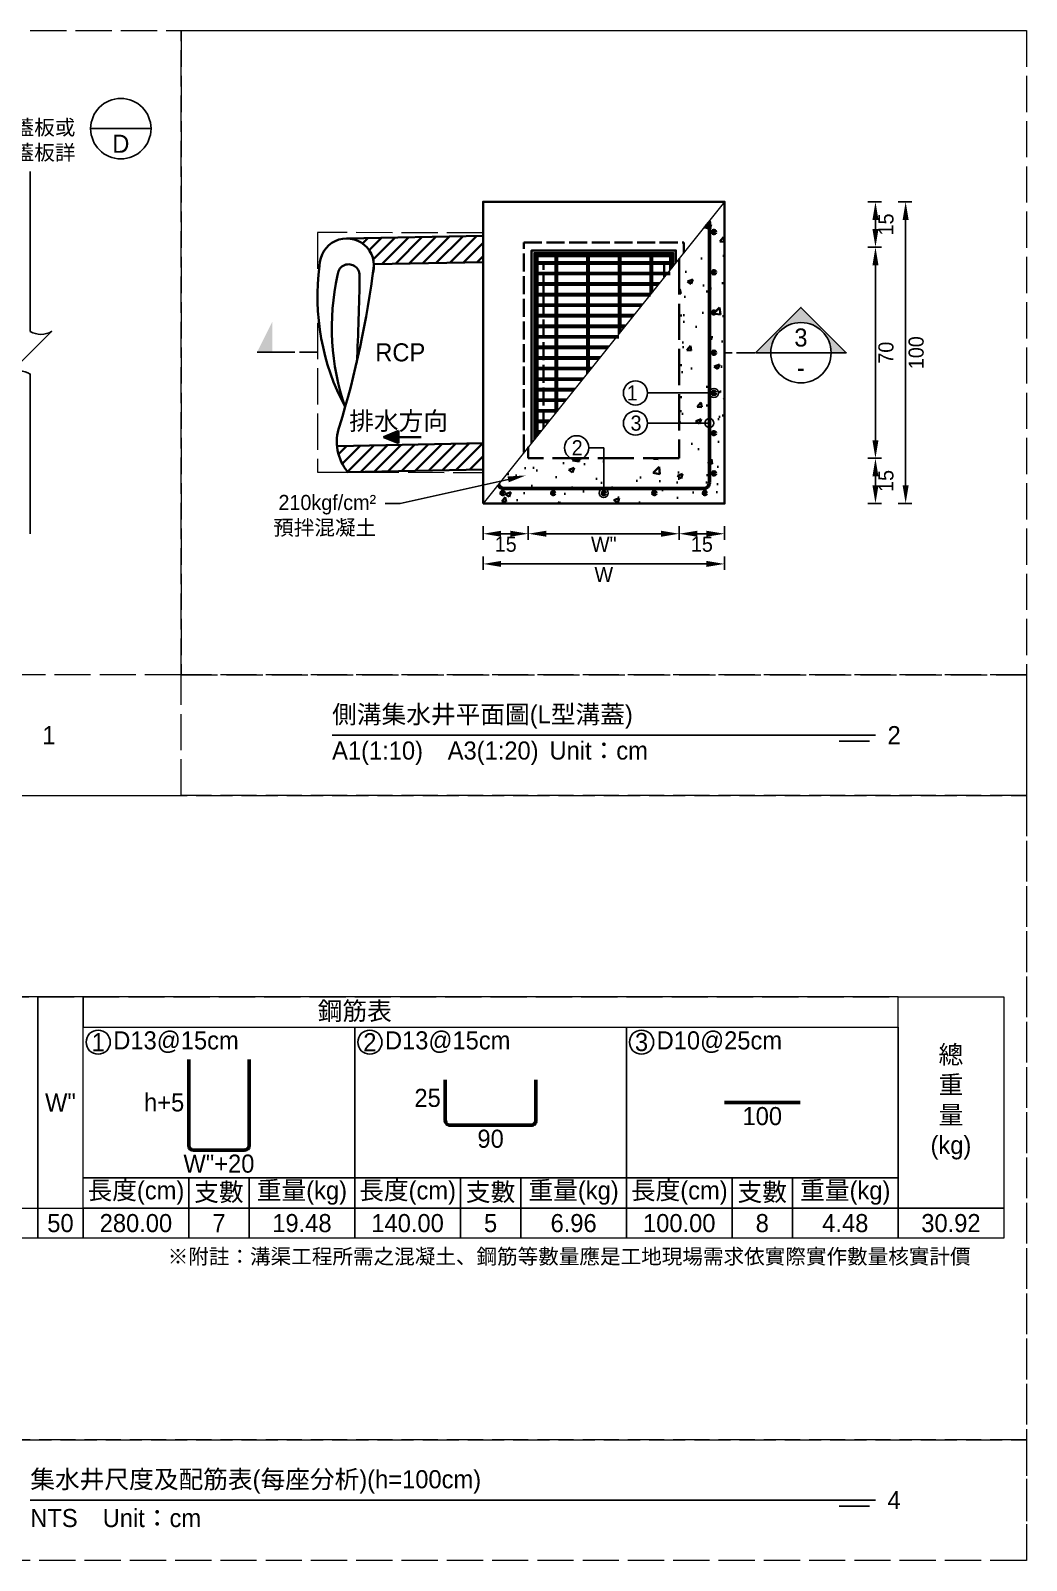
# Model space of a CAD drawing. Extents: x -6810 to 5075, y -2187 to 1200.
# Drawn here: x -330 to 0, y -507 to 0 of the extents above; entities that cross this region are included whole.
import ezdxf
from ezdxf import colors
from ezdxf.entities.mleader import LeaderData, LeaderLine
from ezdxf.math import Vec2, Vec3

# ---------------------------------------------------------------- set-up
doc = ezdxf.new("R2010")
doc.units = 0
doc.header["$MEASUREMENT"] = 0
doc.linetypes.add('ACAD_ISO02W100', pattern=[15, 12, -3])
for name, color, linetype, lineweight in [('一、1.基本-圖框', 7, 'Continuous', 20), ('二、2.繪圖-施作項目', 181, 'Continuous', 30), ('二、3.繪圖-排水流向', 170, 'Continuous', 30), ('二、5.繪圖-鋼筋', 60, 'Continuous', 50), ('二、6.繪圖-其他施作項目', 35, 'Continuous', 30)]:
    doc.layers.add(name, color=color, linetype=linetype, lineweight=lineweight)
doc.layers.add('一、4.基本-隱藏', color=9, linetype='ACAD_ISO02W100', lineweight=20, plot=False)
doc.layers.add('三、1.文字-說明文字', color=2, linetype='Continuous')
doc.layers.add('三、3.文字-註解文字', color=2, linetype='Continuous')
doc.styles.add('次圖名(詳圖)', font='MS PGothic.ttf', dxfattribs={"height": 6})
doc.styles.add('註解文字(詳圖)', font='MS PGothic.ttf', dxfattribs={"height": 5})
doc.dimstyles.new('註解文字(詳圖)', dxfattribs={"dimtxt": 5, "dimasz": 6, "dimexe": 2, "dimexo": 5, "dimgap": 1, "dimtad": 2, "dimzin": 0, "dimdsep": 46, "dimtxsty": '註解文字(詳圖)', "dimcen": 0.1, "dimclrd": 144, "dimclre": 144, "dimclrt": 256, "dimadec": 0, "dimazin": 0, "dimtfac": 1, "dimtofl": 0, "dimtmove": 0, "dimatfit": 3, "dimfxlon": 1, "dimtolj": 1, "dimtzin": 0, "dimlwd": -1, "dimlwe": -1, "dimarcsym": 1})
pattern_1 = [(135, (-343.6543, -1312.1108), (-2.65165, -2.65165), []), (135, (-343.6543, -1311.227), (-2.65165, -2.65165), []), (135, (-343.6543, -1310.343), (-2.65165, -2.65165), []), (135, (-343.6543, -1309.459), (-2.65165, -2.65165), [])]

# ---------------------------------------------------------------- blocks, each defined once
blk = doc.blocks.new('*D83')
at = {"layer": 'Defpoints', "color": 0, "linetype": 'ACAD_ISO02W100', "ltscale": 0.25, "transparency": 16777216}
for p in [(-115, -141.75), (-100, -156.75), (-100, -166.75)]:
    blk.add_point(p, dxfattribs=at)
at = {"layer": '三、1.文字-說明文字', "color": 144, "ltscale": 0.25, "transparency": 16777216}
for p, q in [((-115, -164.25), (-115, -168.75)), ((-109, -166.75), (-106, -166.75)), ((-100, -164.25), (-100, -168.75))]:
    blk.add_line(p, q, dxfattribs=at)
at = {"layer": '三、1.文字-說明文字', "color": 144, "linetype": 'ACAD_ISO02W100', "ltscale": 0.25, "transparency": 16777216}
for points in [[(-109, -165.75), (-109, -167.75), (-115, -166.75)], [(-106, -165.75), (-106, -167.75), (-100, -166.75)]]:
    blk.add_solid(points, dxfattribs=at)
at = {"layer": '三、1.文字-說明文字', "linetype": 'ACAD_ISO02W100', "ltscale": 0.25, "transparency": 16777216, "insert": (-107.5, -170.25), "char_height": 5, "attachment_point": 5, "style": '註解文字(詳圖)'}
blk.add_mtext('\\A1;15', dxfattribs=at)
blk = doc.blocks.new('*D84')
at = {"layer": 'Defpoints', "color": 0, "linetype": 'ACAD_ISO02W100', "ltscale": 0.25, "transparency": 16777216}
for p in [(-165, -141.75), (-180, -156.75), (-180, -166.75)]:
    blk.add_point(p, dxfattribs=at)
at = {"layer": '三、1.文字-說明文字', "color": 144, "ltscale": 0.25, "transparency": 16777216}
for p, q in [((-180, -164.25), (-180, -168.75)), ((-171, -166.75), (-174, -166.75)), ((-165, -164.25), (-165, -168.75))]:
    blk.add_line(p, q, dxfattribs=at)
at = {"layer": '三、1.文字-說明文字', "color": 144, "linetype": 'ACAD_ISO02W100', "ltscale": 0.25, "transparency": 16777216}
for points in [[(-174, -165.75), (-174, -167.75), (-180, -166.75)], [(-171, -165.75), (-171, -167.75), (-165, -166.75)]]:
    blk.add_solid(points, dxfattribs=at)
at = {"layer": '三、1.文字-說明文字', "linetype": 'ACAD_ISO02W100', "ltscale": 0.25, "transparency": 16777216, "insert": (-172.5, -170.25), "char_height": 5, "attachment_point": 5, "style": '註解文字(詳圖)'}
blk.add_mtext('\\A1;15', dxfattribs=at)
blk = doc.blocks.new('*D85')
at = {"layer": 'Defpoints', "color": 0, "linetype": 'ACAD_ISO02W100', "ltscale": 0.25, "transparency": 16777216}
for p in [(-165, -141.75), (-115, -141.75), (-115, -166.75)]:
    blk.add_point(p, dxfattribs=at)
at = {"layer": '三、1.文字-說明文字', "color": 144, "ltscale": 0.25, "transparency": 16777216}
for p, q in [((-165, -164.25), (-165, -168.75)), ((-159, -166.75), (-121, -166.75)), ((-115, -164.25), (-115, -168.75))]:
    blk.add_line(p, q, dxfattribs=at)
at = {"layer": '三、1.文字-說明文字', "color": 144, "linetype": 'ACAD_ISO02W100', "ltscale": 0.25, "transparency": 16777216}
for points in [[(-159, -165.75), (-159, -167.75), (-165, -166.75)], [(-121, -165.75), (-121, -167.75), (-115, -166.75)]]:
    blk.add_solid(points, dxfattribs=at)
at = {"layer": '三、1.文字-說明文字', "linetype": 'ACAD_ISO02W100', "ltscale": 0.25, "transparency": 16777216, "insert": (-140, -170.25), "char_height": 5, "attachment_point": 5, "style": '註解文字(詳圖)'}
blk.add_mtext('\\A1;W{\\fMS PGothic|b0|i0|c128|p34;"}', dxfattribs=at)
blk = doc.blocks.new('_Small')
at = {"color": 0, "linetype": 'ByBlock', "lineweight": -2}
blk.add_circle((0, 0), 0.25, dxfattribs=at)
blk = doc.blocks.new('排水流向')
at = {"layer": '二、3.繪圖-排水流向'}
h = blk.add_hatch(color=256, dxfattribs=at)
h.dxf.hatch_style = 1
h.paths.add_polyline_path([(0, 1), (0, -1), (2.5, 0)])
for points in [[(-3.75, 0), (0, 0)], [(0, 1), (0, -1)], [(2.5, 0), (0, 1)], [(2.5, 0), (0, -1)]]:
    blk.add_lwpolyline(points, dxfattribs=at)
blk = doc.blocks.new('*D86')
at = {"layer": 'Defpoints', "color": 0, "ltscale": 0.25, "transparency": 16777216}
for p in [(-115, -56.75), (-50, -56.75), (-115, -71.75)]:
    blk.add_point(p, dxfattribs=at)
at = {"layer": '三、1.文字-說明文字', "color": 144, "ltscale": 0.25, "transparency": 16777216}
for p, q in [((-52.5, -56.75), (-48, -56.75)), ((-50, -65.75), (-50, -62.75)), ((-52.5, -71.75), (-48, -71.75))]:
    blk.add_line(p, q, dxfattribs=at)
for points in [[(-51, -62.75), (-49, -62.75), (-50, -56.75)], [(-51, -65.75), (-49, -65.75), (-50, -71.75)]]:
    blk.add_solid(points, dxfattribs=at)
at = {"layer": '三、1.文字-說明文字', "ltscale": 0.25, "transparency": 16777216, "insert": (-46.5, -64.25), "char_height": 5, "attachment_point": 5, "rotation": 90, "style": '註解文字(詳圖)'}
blk.add_mtext('\\A1;15', dxfattribs=at)
blk = doc.blocks.new('*D87')
at = {"layer": 'Defpoints', "color": 0, "ltscale": 0.25, "transparency": 16777216}
for p in [(-115, -71.75), (-115, -141.75), (-50, -141.75)]:
    blk.add_point(p, dxfattribs=at)
at = {"layer": '三、1.文字-說明文字', "color": 144, "ltscale": 0.25, "transparency": 16777216}
for p, q in [((-52.5, -71.75), (-48, -71.75)), ((-50, -77.75), (-50, -135.75)), ((-52.5, -141.75), (-48, -141.75))]:
    blk.add_line(p, q, dxfattribs=at)
for points in [[(-51, -77.75), (-49, -77.75), (-50, -71.75)], [(-51, -135.75), (-49, -135.75), (-50, -141.75)]]:
    blk.add_solid(points, dxfattribs=at)
at = {"layer": '三、1.文字-說明文字', "ltscale": 0.25, "transparency": 16777216, "insert": (-46.5, -106.75), "char_height": 5, "attachment_point": 5, "rotation": 90, "style": '註解文字(詳圖)'}
blk.add_mtext('\\A1;70', dxfattribs=at)
blk = doc.blocks.new('*D88')
at = {"layer": 'Defpoints', "color": 0, "ltscale": 0.25, "transparency": 16777216}
for p in [(-115, -141.75), (-115, -156.75), (-50, -156.75)]:
    blk.add_point(p, dxfattribs=at)
at = {"layer": '三、1.文字-說明文字', "color": 144, "ltscale": 0.25, "transparency": 16777216}
for p, q in [((-52.5, -141.75), (-48, -141.75)), ((-50, -147.75), (-50, -150.75)), ((-52.5, -156.75), (-48, -156.75))]:
    blk.add_line(p, q, dxfattribs=at)
for points in [[(-51, -147.75), (-49, -147.75), (-50, -141.75)], [(-51, -150.75), (-49, -150.75), (-50, -156.75)]]:
    blk.add_solid(points, dxfattribs=at)
at = {"layer": '三、1.文字-說明文字', "ltscale": 0.25, "transparency": 16777216, "insert": (-46.5, -149.25), "char_height": 5, "attachment_point": 5, "rotation": 90, "style": '註解文字(詳圖)'}
blk.add_mtext('\\A1;15', dxfattribs=at)
blk = doc.blocks.new('*D89')
at = {"layer": 'Defpoints', "color": 0, "ltscale": 0.25, "transparency": 16777216}
for p in [(-100, -56.75), (-40, -56.75), (-100, -156.75)]:
    blk.add_point(p, dxfattribs=at)
at = {"layer": '三、1.文字-說明文字', "color": 144, "ltscale": 0.25, "transparency": 16777216}
for p, q in [((-42.5, -56.75), (-38, -56.75)), ((-40, -150.75), (-40, -62.75)), ((-42.5, -156.75), (-38, -156.75))]:
    blk.add_line(p, q, dxfattribs=at)
for points in [[(-41, -62.75), (-39, -62.75), (-40, -56.75)], [(-41, -150.75), (-39, -150.75), (-40, -156.75)]]:
    blk.add_solid(points, dxfattribs=at)
at = {"layer": '三、1.文字-說明文字', "ltscale": 0.25, "transparency": 16777216, "insert": (-36.5, -106.75), "char_height": 5, "attachment_point": 5, "rotation": 90, "style": '註解文字(詳圖)'}
blk.add_mtext('\\A1;100', dxfattribs=at)
blk = doc.blocks.new('*D90')
at = {"layer": 'Defpoints', "color": 0, "ltscale": 0.25, "transparency": 16777216}
for p in [(-180, -156.75), (-100, -156.75), (-180, -176.75)]:
    blk.add_point(p, dxfattribs=at)
at = {"layer": '三、1.文字-說明文字', "color": 144, "ltscale": 0.25, "transparency": 16777216}
for p, q in [((-180, -174.25), (-180, -178.75)), ((-106, -176.75), (-174, -176.75)), ((-100, -174.25), (-100, -178.75))]:
    blk.add_line(p, q, dxfattribs=at)
for points in [[(-174, -175.75), (-174, -177.75), (-180, -176.75)], [(-106, -175.75), (-106, -177.75), (-100, -176.75)]]:
    blk.add_solid(points, dxfattribs=at)
at = {"layer": '三、1.文字-說明文字', "ltscale": 0.25, "transparency": 16777216, "insert": (-140, -180.25), "char_height": 5, "attachment_point": 5, "style": '註解文字(詳圖)'}
blk.add_mtext('\\A1;{\\fMS PGothic|b0|i0|c128|p34;W}', dxfattribs=at)

msp = doc.modelspace()

# ---------------------------------------------------------------- hatches: boundary and pattern name
at = {"layer": '三、3.文字-註解文字'}
h = msp.add_hatch(color=256, dxfattribs=at)
h.dxf.hatch_style = 1
h.paths.add_polyline_path([(-59.693, -106.75), (-74.693, -91.75), (-89.693, -106.75), (-84.693, -106.75, -0.4142136), (-74.693, -96.75, -0.4142136), (-64.693, -106.75)])
h = msp.add_hatch(color=256, dxfattribs=at)
h.dxf.hatch_style = 1
h.paths.add_polyline_path([(-249.852, -96.602), (-254.852, -106.602), (-249.852, -106.602)])
at = {"layer": '二、2.繪圖-施作項目', "linetype": 'ACAD_ISO02W100', "ltscale": 0.25}
h = msp.add_hatch(dxfattribs=at)
h.set_pattern_fill('AR-CONC', color=256, scale=2.5)
h.set_pattern_definition([(50, (-126.983, -123.133), (17.9315, -1.5688), [1.875, -20.625]), (355, (-126.983, -123.133), (-3.4688, 18.805), [1.5, -16.5]), (100.451, (-125.489, -123.264), (14.4627, 17.236), [1.5935, -17.5286]), (46.184, (-126.983, -118.133), (26.681, -4.138), [2.8125, -30.9375]), (96.636, (-124.76, -118.478), (23.3665, 24.353), [2.39, -26.293]), (351.184, (-126.983, -118.133), (23.367, 24.353), [2.25, -24.75]), (21, (-124.483, -119.383), (14.9227, -10.0655), [1.875, -20.625]), (326, (-124.483, -119.383), (6.083, 18.1288), [1.5, -16.5]), (71.451, (-123.24, -120.222), (21.0056, 8.0633), [1.5935, -17.5286]), (37.5, (-126.983, -123.133), (0.304, 8.32235), [0, -16.3, 0, -16.75, 0, -16.5625]), (7.5, (-126.983, -123.133), (6.5767, 9.8603), [0, -9.55, 0, -15.925, 0, -6.3125]), (327.5, (-132.558, -123.133), (13.34556, -0.56387), [0, -6.25, 0, -19.5, 0, -25.875]), (317.5, (-135.058, -123.133), (14.5797, 2.5026), [0, -8.125, 0, -12.95, 0, -18.375])])
h.paths.add_polyline_path([(-105, -63.75, 0.0796043), (-105.1, -63.125), (-115, -75.5), (-115, -141.75), (-165, -141.75), (-165, -138), (-174.9, -150.375, 0.3239284), (-173, -151.75), (-107, -151.75, 0.4142136), (-105, -149.75)], flags=17)
h.paths.add_polyline_path([(-100, -56.75), (-105.1, -63.125, -0.0796043), (-105, -63.75), (-105, -149.75, -0.4142136), (-107, -151.75), (-173, -151.75, -0.3239284), (-174.9, -150.375), (-180, -156.75), (-100, -156.75)])
h.paths.add_polyline_path([(-103, -106.75, -1), (-104, -106.75, -1)], flags=16)
h.paths.add_polyline_path([(-104, -93.43, -1), (-103, -93.43, -1)], flags=16)
h.paths.add_polyline_path([(-103, -120.09, -1), (-104, -120.09, -1)], flags=16)
h.paths.add_polyline_path([(-104, -80.1, -1), (-103, -80.1, -1)], flags=16)
h.paths.add_polyline_path([(-103, -133.42, -1), (-104, -133.42, -1)], flags=16)
h.paths.add_polyline_path([(-104, -66.75, -1), (-103, -66.75, -1)], flags=16)
h.paths.add_polyline_path([(-103, -146.75, -1), (-104, -146.75, -1)], flags=16)
h.paths.add_polyline_path([(-106, -153.25, -1), (-107, -153.25, -1)], flags=16)
h.paths.add_polyline_path([(-122.75, -153.25, -1), (-123.75, -153.25, -1)], flags=16)
h.paths.add_polyline_path([(-139.5, -153.25, -1), (-140.5, -153.25, -1)], flags=16)
h.paths.add_polyline_path([(-156.25, -153.25, -1), (-157.25, -153.25, -1)], flags=16)
h.paths.add_polyline_path([(-173, -153.25, -1), (-174, -153.25, -1)], flags=16)
at = {"layer": '二、5.繪圖-鋼筋'}
h = msp.add_hatch(color=256, dxfattribs=at)
h.dxf.hatch_style = 1
h.paths.add_polyline_path([(-103, -66.75, 1), (-104, -66.75, 1)])
h = msp.add_hatch(color=256, dxfattribs=at)
h.dxf.hatch_style = 1
h.paths.add_polyline_path([(-103, -80.1, 1), (-104, -80.1, 1)])
h = msp.add_hatch(color=256, dxfattribs=at)
h.dxf.hatch_style = 1
h.paths.add_polyline_path([(-103, -93.43, 1), (-104, -93.43, 1)])
h = msp.add_hatch(color=256, dxfattribs=at)
h.dxf.hatch_style = 1
h.paths.add_polyline_path([(-103, -106.75, 1), (-104, -106.75, 1)])
h = msp.add_hatch(color=256, dxfattribs=at)
h.dxf.hatch_style = 1
h.paths.add_polyline_path([(-103, -120.09, 1), (-104, -120.09, 1)])
h = msp.add_hatch(color=256, dxfattribs=at)
h.dxf.hatch_style = 1
h.paths.add_polyline_path([(-103, -133.42, 1), (-104, -133.42, 1)])
h = msp.add_hatch(color=256, dxfattribs=at)
h.dxf.hatch_style = 1
h.paths.add_polyline_path([(-103, -146.75, 1), (-104, -146.75, 1)])
h = msp.add_hatch(color=256, dxfattribs=at)
h.dxf.hatch_style = 1
h.paths.add_polyline_path([(-173, -153.25, -1), (-174, -153.25, -1)])
h = msp.add_hatch(color=256, dxfattribs=at)
h.dxf.hatch_style = 1
h.paths.add_polyline_path([(-156.25, -153.25, -1), (-157.25, -153.25, -1)])
h = msp.add_hatch(color=256, dxfattribs=at)
h.dxf.hatch_style = 1
h.paths.add_polyline_path([(-139.5, -153.25, -1), (-140.5, -153.25, -1)])
h = msp.add_hatch(color=256, dxfattribs=at)
h.dxf.hatch_style = 1
h.paths.add_polyline_path([(-122.75, -153.25, -1), (-123.75, -153.25, -1)])
h = msp.add_hatch(color=256, dxfattribs=at)
h.dxf.hatch_style = 1
h.paths.add_polyline_path([(-106, -153.25, -1), (-107, -153.25, -1)])
at = {"layer": '二、6.繪圖-其他施作項目'}
h = msp.add_hatch(dxfattribs=at)
h.set_pattern_fill('ANSI31', color=256, scale=25)
h.set_pattern_definition([(45, (-3643.4566, -1540.6722), (-2.2097087, 2.2097087), [])])
edge = h.paths.add_edge_path()
edge.add_line((-180, -145.41), (-180, -136.715))
edge.add_line((-180, -136.715), (-228.376, -137.682))
edge.add_arc((-213.032, -136.318), 15.405, 185.08092, 220.38576)
edge.add_line((-224.766, -146.299), (-180, -145.41))
edge = h.paths.add_edge_path()
edge.add_line((-180, -76.703), (-180, -68.001))
edge.add_line((-180, -68.001), (-225.148, -68.904))
edge.add_arc((-225.148, -77.919), 9.015, 3.13921, 90, ccw=False)
edge.add_line((-216.146, -77.426), (-180, -76.703))
h = msp.add_hatch(color=256, dxfattribs=at)
h.dxf.hatch_style = 1
h.paths.add_polyline_path([(-160, -136.75), (-160, -76.75), (-120, -76.75), (-120, -136.75)], flags=0)
h.paths.add_polyline_path([(-163, -135.5), (-117, -78), (-117, -73.75), (-163, -73.75)])
h.paths.add_polyline_path([(-163.9, -136.625), (-116.1, -76.875), (-116.1, -72.85), (-163.9, -72.85)])
h = msp.add_hatch(dxfattribs=at)
h.set_pattern_fill('ANSI34', color=256, scale=5, angle=90)
h.set_pattern_definition(pattern_1)
h.paths.add_polyline_path([(-156, -126.75), (-155.5, -126.125), (-155.5, -74.75), (-156, -74.75)])
h = msp.add_hatch(dxfattribs=at)
h.set_pattern_fill('ANSI34', color=256, scale=5, angle=90)
h.set_pattern_definition(pattern_1)
h.paths.add_polyline_path([(-145.5, -113.625), (-145, -113), (-145, -74.75), (-145.5, -74.75)])
h = msp.add_hatch(dxfattribs=at)
h.set_pattern_fill('ANSI34', color=256, scale=5, angle=90)
h.set_pattern_definition(pattern_1)
h.paths.add_polyline_path([(-135, -100.5), (-134.5, -99.875), (-134.5, -74.75), (-135, -74.75)])
h = msp.add_hatch(dxfattribs=at)
h.set_pattern_fill('ANSI34', color=256, scale=5, angle=90)
h.set_pattern_definition(pattern_1)
h.paths.add_polyline_path([(-124.5, -87.375), (-124, -86.75), (-124, -74.75), (-124.5, -74.75)])

# ---------------------------------------------------------------- linework, layer by layer
at = {"layer": '一、1.基本-圖框'}
msp.add_lwpolyline([(-100, -56.75), (-180, -156.75)], dxfattribs=at)
for points in [[(-342.5, -390.25), (-327.5, -390.25), (-327.5, -320.25), (-342.5, -320.25)], [(-327.5, -390.25), (-312.5, -390.25), (-312.5, -320.25), (-327.5, -320.25)], [(-312.5, -330.25), (-42.5, -330.25), (-42.5, -320.25), (-312.5, -320.25)], [(-7.5, -390.25), (-42.5, -390.25), (-42.5, -320.25), (-7.5, -320.25)], [(-312.5, -330.25), (-222.5, -330.25), (-222.5, -380.25), (-312.5, -380.25)], [(-222.5, -330.25), (-132.5, -330.25), (-132.5, -380.25), (-222.5, -380.25)], [(-132.5, -330.25), (-42.5, -330.25), (-42.5, -380.25), (-132.5, -380.25)], [(-312.5, -380.25), (-277.5, -380.25), (-277.5, -390.25), (-312.5, -390.25)], [(-277.5, -380.25), (-257.5, -380.25), (-257.5, -390.25), (-277.5, -390.25)], [(-257.5, -380.25), (-222.5, -380.25), (-222.5, -390.25), (-257.5, -390.25)], [(-222.5, -380.25), (-187.5, -380.25), (-187.5, -390.25), (-222.5, -390.25)], [(-187.5, -380.25), (-167.5, -380.25), (-167.5, -390.25), (-187.5, -390.25)], [(-167.5, -380.25), (-132.5, -380.25), (-132.5, -390.25), (-167.5, -390.25)], [(-132.5, -380.25), (-97.5, -380.25), (-97.5, -390.25), (-132.5, -390.25)], [(-97.5, -380.25), (-77.5, -380.25), (-77.5, -390.25), (-97.5, -390.25)], [(-77.5, -380.25), (-42.5, -380.25), (-42.5, -390.25), (-77.5, -390.25)], [(-342.5, -390.25), (-327.5, -390.25), (-327.5, -400.25), (-342.5, -400.25)], [(-327.5, -390.25), (-312.5, -390.25), (-312.5, -400.25), (-327.5, -400.25)], [(-312.5, -390.25), (-277.5, -390.25), (-277.5, -400.25), (-312.5, -400.25)], [(-277.5, -390.25), (-257.5, -390.25), (-257.5, -400.25), (-277.5, -400.25)], [(-257.5, -390.25), (-222.5, -390.25), (-222.5, -400.25), (-257.5, -400.25)], [(-222.5, -390.25), (-187.5, -390.25), (-187.5, -400.25), (-222.5, -400.25)], [(-187.5, -390.25), (-167.5, -390.25), (-167.5, -400.25), (-187.5, -400.25)], [(-167.5, -390.25), (-132.5, -390.25), (-132.5, -400.25), (-167.5, -400.25)], [(-132.5, -390.25), (-97.5, -390.25), (-97.5, -400.25), (-132.5, -400.25)], [(-97.5, -390.25), (-77.5, -390.25), (-77.5, -400.25), (-97.5, -400.25)], [(-77.5, -390.25), (-42.5, -390.25), (-42.5, -400.25), (-77.5, -400.25)], [(-42.5, -390.25), (-7.5, -390.25), (-7.5, -400.25), (-42.5, -400.25)]]:
    msp.add_lwpolyline(points, close=True, dxfattribs=at)
at = {"layer": '一、4.基本-隱藏'}
for points in [[(-780, 0), (0, 0), (0, -507), (-780, -507)], [(-780, 0), (-280, 0), (-280, -213.5), (-780, -213.5)], [(-280, 0), (0, 0), (0, -213.5), (-280, -213.5)], [(-180, -67.052), (-234.852, -66.904), (-234.852, -146.299), (-180, -146.448)], [(-280, -213.5), (-780, -213.5), (-780, -253.5), (-280, -253.5)], [(-280, -213.5), (0, -213.5), (0, -253.5), (-280, -253.5)], [(-380, -253.5), (0, -253.5), (0, -467), (-380, -467)], [(-372.5, -320.25), (-7.5, -320.25), (-7.5, -400.25), (-372.5, -400.25)], [(-380, -467), (0, -467), (0, -507), (-380, -507)]]:
    msp.add_lwpolyline(points, close=True, dxfattribs=at)
at = {"layer": '三、3.文字-註解文字'}
for points in [[(-310, -32.5), (-290, -32.5)], [(-64.693, -106.75), (-59.693, -106.75), (-74.693, -91.75), (-89.693, -106.75), (-84.693, -106.75)], [(-254.852, -106.602), (-244.852, -106.602)], [(-84.693, -106.75), (-64.693, -106.75)], [(-230, -233.5), (-50, -233.5)], [(-52, -235.5), (-62, -235.5)], [(-330, -487), (-50, -487)], [(-52, -489), (-62, -489)]]:
    msp.add_lwpolyline(points, dxfattribs=at)
msp.add_lwpolyline([(-330, -166.75), (-330, -113.821, 0.2828427), (-337.071, -113.821), (-322.929, -99.679, -0.2828427), (-330, -99.679), (-330, -46.75)], format="xyb", dxfattribs=at)
at = {"layer": '三、3.文字-註解文字', "linetype": 'ACAD_ISO02W100', "ltscale": 0.5}
for points in [[(-234.852, -106.602), (-244.852, -106.602)], [(-90, -106.75), (-100, -106.75)]]:
    msp.add_lwpolyline(points, dxfattribs=at)
at = {"layer": '三、3.文字-註解文字'}
for centre, radius in [((-300, -32.5), 10), ((-74.693, -106.75), 10), ((-129.5, -120.09), 4), ((-129.5, -130.09), 4), ((-149, -138.25), 4), ((-307.5, -335.25), 4), ((-217.5, -335.25), 4), ((-127.5, -335.25), 4)]:
    msp.add_circle(centre, radius, dxfattribs=at)
at = {"layer": '二、2.繪圖-施作項目'}
msp.add_lwpolyline([(-180, -156.75), (-180, -56.75), (-100, -56.75), (-100, -156.75)], close=True, dxfattribs=at)
at = {"layer": '二、2.繪圖-施作項目', "linetype": 'ACAD_ISO02W100'}
msp.add_lwpolyline([(-115, -75.5), (-115, -141.75), (-165, -141.75), (-165, -138)], dxfattribs=at)
at = {"layer": '二、5.繪圖-鋼筋'}
for points in [[(-105.1, -63.125, -0.0796043), (-105, -63.75), (-105, -149.75)], [(-105, -149.75, -0.4142136), (-107, -151.75), (-173, -151.75, -0.3239284), (-174.9, -150.375, -0.3239284)], [(-277.5, -341), (-277.5, -369.5, 0.4142136), (-276, -371), (-259, -371, 0.4142136), (-257.5, -369.5), (-257.5, -341)], [(-192.5, -347.75), (-192.5, -361.25, 0.4142136), (-191, -362.75), (-164, -362.75, 0.4142136), (-162.5, -361.25), (-162.5, -347.75)]]:
    msp.add_lwpolyline(points, format="xyb", dxfattribs=at)
msp.add_lwpolyline([(-100, -355.25), (-75, -355.25)], dxfattribs=at)
for centre in [(-103.5, -66.75), (-103.5, -80.1), (-103.5, -93.43), (-103.5, -106.75), (-103.5, -120.09), (-103.5, -133.42), (-103.5, -146.75), (-173.5, -153.25), (-156.75, -153.25), (-140, -153.25), (-123.25, -153.25), (-106.5, -153.25)]:
    msp.add_circle(centre, 0.5, dxfattribs=at)
at = {"layer": '二、6.繪圖-其他施作項目'}
for points in [[(-225.67, -124.738, -0.1578495), (-234.163, -77.919, -1.1409026), (-216.442, -80.262)], [(-225.637, -124.799, -0.1399452), (-228.168, -81.087, -1.0112817), (-220.896, -81.169, -0.0106152), (-221.834, -110.017)], [(-216.132, -77.919, -0.0416835), (-227.539, -131.135, 0.2681724), (-224.766, -146.299, 0.2681724)]]:
    msp.add_lwpolyline(points, format="xyb", dxfattribs=at)
for points in [[(-225.148, -68.904), (-180, -68.001)], [(-163.9, -136.625), (-163.9, -72.85), (-116.1, -72.85), (-116.1, -76.875)], [(-163, -135.5), (-163, -73.75), (-117, -73.75), (-117, -78)], [(-162.5, -134.875), (-162.5, -74.25)], [(-162.5, -74.25), (-117.5, -74.25)], [(-162.5, -134.875), (-162.5, -74.25), (-117.5, -74.25), (-117.5, -78.625)], [(-162.5, -74.75), (-117.5, -74.75)], [(-162, -134.25), (-162, -74.75)], [(-156, -126.75), (-156, -74.75)], [(-155.5, -126.125), (-155.5, -74.75)], [(-145.5, -113.625), (-145.5, -74.75)], [(-145, -113), (-145, -74.75)], [(-135, -100.5), (-135, -74.75)], [(-134.5, -99.875), (-134.5, -74.75)], [(-124.5, -87.375), (-124.5, -74.75)], [(-124, -86.75), (-124, -74.75)], [(-118, -79.25), (-118, -74.75)], [(-117.5, -78.625), (-117.5, -74.25)], [(-216.146, -77.426), (-180, -76.703)], [(-162, -76.75), (-156, -76.75)], [(-162, -77.25), (-156, -77.25)], [(-162, -80.25), (-156, -80.25)], [(-162, -80.75), (-156, -80.75)], [(-155.5, -76.75), (-145.5, -76.75)], [(-155.5, -77.25), (-145.5, -77.25)], [(-155.5, -80.25), (-145.5, -80.25)], [(-155.5, -80.75), (-145.5, -80.75)], [(-145, -76.75), (-135, -76.75)], [(-145, -77.25), (-135, -77.25)], [(-145, -80.25), (-135, -80.25)], [(-145, -80.75), (-135, -80.75)], [(-134.5, -76.75), (-124.5, -76.75)], [(-134.5, -77.25), (-124.5, -77.25)], [(-134.5, -80.25), (-124.5, -80.25)], [(-134.5, -80.75), (-124.5, -80.75)], [(-124, -76.75), (-118, -76.75)], [(-124, -77.25), (-118, -77.25)], [(-124, -80.25), (-118, -80.25)], [(-124, -80.75), (-118, -80.75)], [(-162, -83.75), (-156, -83.75)], [(-162, -84.25), (-156, -84.25)], [(-155.5, -83.75), (-145.5, -83.75)], [(-155.5, -84.25), (-145.5, -84.25)], [(-145, -83.75), (-135, -83.75)], [(-145, -84.25), (-135, -84.25)], [(-134.5, -83.75), (-124.5, -83.75)], [(-134.5, -84.25), (-124.5, -84.25)], [(-124, -83.75), (-121.6, -83.75)], [(-124, -84.25), (-122, -84.25)], [(-162, -87.25), (-156, -87.25)], [(-162, -87.75), (-156, -87.75)], [(-162, -90.75), (-156, -90.75)], [(-162, -91.25), (-156, -91.25)], [(-155.5, -87.25), (-145.5, -87.25)], [(-155.5, -87.75), (-145.5, -87.75)], [(-155.5, -90.75), (-145.5, -90.75)], [(-155.5, -91.25), (-145.5, -91.25)], [(-145, -87.25), (-135, -87.25)], [(-145, -87.75), (-135, -87.75)], [(-145, -90.75), (-135, -90.75)], [(-145, -91.25), (-135, -91.25)], [(-134.5, -87.25), (-124.5, -87.25)], [(-134.5, -87.75), (-124.5, -87.75)], [(-134.5, -90.75), (-127.2, -90.75)], [(-134.5, -91.25), (-127.6, -91.25)], [(-162, -94.25), (-156, -94.25)], [(-162, -94.75), (-156, -94.75)], [(-155.5, -94.25), (-145.5, -94.25)], [(-155.5, -94.75), (-145.5, -94.75)], [(-145, -94.25), (-135, -94.25)], [(-145, -94.75), (-135, -94.75)], [(-134.5, -94.25), (-130, -94.25)], [(-134.5, -94.75), (-130.4, -94.75)], [(-162, -97.75), (-156, -97.75)], [(-162, -98.25), (-156, -98.25)], [(-162, -101.25), (-156, -101.25)], [(-155.5, -97.75), (-145.5, -97.75)], [(-155.5, -98.25), (-145.5, -98.25)], [(-155.5, -101.25), (-145.5, -101.25)], [(-145, -97.75), (-135, -97.75)], [(-145, -98.25), (-135, -98.25)], [(-145, -101.25), (-135, -101.25)], [(-134.5, -97.75), (-132.8, -97.75)], [(-134.5, -98.25), (-133.2, -98.25)], [(-162, -101.75), (-156, -101.75)], [(-162, -104.75), (-156, -104.75)], [(-162, -105.25), (-156, -105.25)], [(-155.5, -101.75), (-145.5, -101.75)], [(-155.5, -104.75), (-145.5, -104.75)], [(-155.5, -105.25), (-145.5, -105.25)], [(-145, -101.75), (-135, -101.75)], [(-145, -104.75), (-138.4, -104.75)], [(-145, -105.25), (-138.8, -105.25)], [(-162, -108.25), (-156, -108.25)], [(-162, -108.75), (-156, -108.75)], [(-155.5, -108.25), (-145.5, -108.25)], [(-155.5, -108.75), (-145.5, -108.75)], [(-145, -108.25), (-141.2, -108.25)], [(-145, -108.75), (-141.6, -108.75)], [(-162, -111.75), (-156, -111.75)], [(-162, -112.25), (-156, -112.25)], [(-162, -115.25), (-156, -115.25)], [(-162, -115.75), (-156, -115.75)], [(-155.5, -111.75), (-145.5, -111.75)], [(-155.5, -112.25), (-145.5, -112.25)], [(-155.5, -115.25), (-146.8, -115.25)], [(-155.5, -115.75), (-147.2, -115.75)], [(-145, -111.75), (-144, -111.75)], [(-145, -112.25), (-144.4, -112.25)], [(-162, -118.75), (-156, -118.75)], [(-162, -119.25), (-156, -119.25)], [(-155.5, -118.75), (-149.6, -118.75)], [(-155.5, -119.25), (-150, -119.25)], [(-162, -122.25), (-156, -122.25)], [(-162, -122.75), (-156, -122.75)], [(-162, -125.75), (-156, -125.75)], [(-162, -126.25), (-156, -126.25)], [(-155.5, -122.25), (-152.4, -122.25)], [(-155.5, -122.75), (-152.8, -122.75)], [(-155.5, -125.75), (-155.2, -125.75)], [(-162, -129.25), (-158, -129.25)], [(-162, -129.75), (-158.4, -129.75)], [(-228.376, -137.682), (-180, -136.715)], [(-162, -132.75), (-160.8, -132.75)], [(-162, -133.25), (-161.2, -133.25)], [(-224.766, -146.299), (-180, -145.41)]]:
    msp.add_lwpolyline(points, dxfattribs=at)
at = {"layer": '二、6.繪圖-其他施作項目', "linetype": 'ACAD_ISO02W100', "ltscale": 0.5}
for points in [[(-166.5, -139.875), (-166.5, -70.25), (-113.5, -70.25), (-113.5, -73.625)], [(-160, -131.75), (-160, -76.75), (-120, -76.75), (-120, -81.75)]]:
    msp.add_lwpolyline(points, dxfattribs=at)

# ---------------------------------------------------------------- block references
at = {"xscale": 2, "yscale": 2, "zscale": 2, "rotation": 180}
msp.add_blockref('排水流向', (-207.988, -134.699), dxfattribs=at)

# ---------------------------------------------------------------- texts
at = {"layer": '一、1.基本-圖框', "char_height": 6, "attachment_point": 5, "style": '註解文字(詳圖)'}
for s, width, insert in [('{\\fMS PGothic|b0|i0|c128|p34;鋼筋表}', 94.24964, (-222.5, -325.25)), ('{\\fMS PGothic|b0|i0|c128|p34;總重量(kg)}', 6, (-25, -355.25)), ('W{\\fMS PGothic|b0|i0|c128|p34;"}', 22.32258, (-320, -355.25)), ('{\\fMS PGothic|b0|i0|c128|p34;長度(cm)}', 35.02324, (-295, -385.25)), ('{\\fMS PGothic|b0|i0|c128|p34;支數}', 19.27354, (-267.5, -385.25)), ('{\\fMS PGothic|b0|i0|c128|p34;重量(kg)}', 30.27214, (-240, -385.25)), ('{\\fMS PGothic|b0|i0|c128|p34;長度(cm)}', 35.02324, (-205, -385.25)), ('{\\fMS PGothic|b0|i0|c128|p34;支數}', 19.27354, (-177.5, -385.25)), ('{\\fMS PGothic|b0|i0|c128|p34;重量(kg)}', 30.27214, (-150, -385.25)), ('{\\fMS PGothic|b0|i0|c128|p34;長度(cm)}', 35.02324, (-115, -385.25)), ('{\\fMS PGothic|b0|i0|c128|p34;支數}', 19.27354, (-87.5, -385.25)), ('{\\fMS PGothic|b0|i0|c128|p34;重量(kg)}', 30.27214, (-60, -385.25))]:
    msp.add_mtext_dynamic_manual_height_columns(s, width=width, gutter_width=30, heights=[0], dxfattribs=dict(at, insert=insert))
at = {"layer": '三、1.文字-說明文字', "char_height": 6, "attachment_point": 5, "style": '註解文字(詳圖)'}
for s, width, insert in [('{\\fMS PGothic|b0|i0|c128|p34;D}', 12.5857, (-300, -37.5)), ('排水方向', 33.65089, (-207.988, -129.699))]:
    msp.add_mtext_dynamic_manual_height_columns(s, width=width, gutter_width=30, heights=[0], dxfattribs=dict(at, insert=insert))
at = {"layer": '三、1.文字-說明文字', "linetype": 'ACAD_ISO02W100', "ltscale": 0.25, "insert": (-207.426, -106.676), "char_height": 6, "attachment_point": 5, "style": '次圖名(詳圖)'}
msp.add_mtext_dynamic_manual_height_columns('RCP', width=5.20703, gutter_width=30, heights=[0], dxfattribs=at)
at = {"layer": '三、3.文字-註解文字', "char_height": 6}
for s, width, gutter_width, insert, attachment_point, style in [('3', 6.60394, 25, (-74.693, -101.75), 5, '註解文字(詳圖)'), ('-', 6.60394, 25, (-74.693, -111.75), 5, '註解文字(詳圖)'), ('側溝集水井平面圖(L型溝蓋)', 131.94411, 15, (-230, -227.5), 4, '次圖名(詳圖)'), ('1', 3, 15, (-326, -233.5), 4, '次圖名(詳圖)'), ('2', 3, 15, (-46, -233.5), 4, '次圖名(詳圖)'), ('A1(1:10)\u3000A3(1:20){\\fMS PGothic|b0|i0|c128|p34;^IUnit：cm}', 136.03259, 15, (-230, -239.5), 4, '次圖名(詳圖)'), ('1', 8.38231, 30, (-307.5, -335.25), 5, '註解文字(詳圖)'), ('D13@15cm', 6.06582, 30, (-302.5, -335.25), 4, '註解文字(詳圖)'), ('2', 8.38231, 30, (-217.5, -335.25), 5, '註解文字(詳圖)'), ('{\\fMS PGothic|b0|i0|c128|p34;D1}3{\\fMS PGothic|b0|i0|c128|p34;@}1{\\fMS PGothic|b0|i0|c128|p34;5cm}', 6.06582, 30, (-212.5, -335.25), 4, '註解文字(詳圖)'), ('3', 8.38231, 30, (-127.5, -335.25), 5, '註解文字(詳圖)'), ('{\\fMS PGothic|b0|i0|c128|p34;D1}0{\\fMS PGothic|b0|i0|c128|p34;@}25{\\fMS PGothic|b0|i0|c128|p34;cm}', 6.06582, 30, (-122.5, -335.25), 4, '註解文字(詳圖)'), ('50', 9.06048, 30, (-320, -395.25), 5, '註解文字(詳圖)'), ('280.00', 9.06048, 30, (-295, -395.25), 5, '註解文字(詳圖)'), ('7', 9.06048, 30, (-267.5, -395.25), 5, '註解文字(詳圖)'), ('19.48', 9.06048, 30, (-240, -395.25), 5, '註解文字(詳圖)'), ('{\\fMS PGothic|b0|i0|c128|p34;1}4{\\fMS PGothic|b0|i0|c128|p34;0.00}', 9.06048, 30, (-205, -395.25), 5, '註解文字(詳圖)'), ('5', 9.06048, 30, (-177.5, -395.25), 5, '註解文字(詳圖)'), ('6.96', 9.06048, 30, (-150, -395.25), 5, '註解文字(詳圖)'), ('{\\fMS PGothic|b0|i0|c128|p34;100}.00', 9.06048, 30, (-115, -395.25), 5, '註解文字(詳圖)'), ('8', 9.06048, 30, (-87.5, -395.25), 5, '註解文字(詳圖)'), ('4.48', 9.06048, 30, (-60, -395.25), 5, '註解文字(詳圖)'), ('30.92', 9.06048, 30, (-25, -395.25), 5, '註解文字(詳圖)'), ('{\\fMS PGothic|b0|i0|c128|p34;集水井尺度及配筋表}(每座分析){\\fMS PGothic|b0|i0|c128|p34;(h=100cm)}', 158.98104, 15, (-330, -481), 4, '次圖名(詳圖)'), ('4', 3, 15, (-46, -487), 4, '次圖名(詳圖)'), ('NTS{\\fMS PGothic|b0|i0|c128|p34;^IUnit：cm}', 136.03259, 15, (-330, -493), 4, '次圖名(詳圖)')]:
    msp.add_mtext_dynamic_manual_height_columns(s, width=width, gutter_width=gutter_width, heights=[0], dxfattribs=dict(at, insert=insert, attachment_point=attachment_point, style=style))
at = {"layer": '三、3.文字-註解文字', "ltscale": 0.25, "insert": (-284.471, -403.766), "char_height": 5, "attachment_point": 1, "style": '註解文字(詳圖)'}
msp.add_mtext_dynamic_manual_height_columns('{\\fMS PGothic|b0|i0|c128|p34;※附註：溝渠工程所需之混凝土、鋼筋等數量應是工地現場需求依實際實作數量核實計價}', width=277.93933, gutter_width=30, heights=[0], dxfattribs=at)
at = {"layer": '二、5.繪圖-鋼筋', "char_height": 6, "style": '註解文字(詳圖)'}
for s, width, insert, attachment_point in [('{\\fMS PGothic|b0|i0|c128|p34;h+}5', 8.87231, (-279, -355.25), 6), ('25', 8.87231, (-194, -353.75), 6), ('100', 3.56631, (-87.5, -356.75), 2), ('90', 3.56631, (-177.5, -364.25), 2), ('{\\fMS PGothic|b0|i0|c128|p34;W}"+2{\\fMS PGothic|b0|i0|c128|p34;0}', 3.56631, (-267.5, -372.5), 2)]:
    msp.add_mtext_dynamic_manual_height_columns(s, width=width, gutter_width=30, heights=[0], dxfattribs=dict(at, insert=insert, attachment_point=attachment_point))

# ---------------------------------------------------------------- dimensions: what is measured, and where the dimension line sits
at = {"layer": '三、1.文字-說明文字', "ltscale": 0.25}
for base, p1, p2, text, picture, middle in [((-50, -56.75), (-115, -71.75), (-115, -56.75), '15', '*D86', (-46.5, -64.25)), ((-40, -56.75), (-100, -156.75), (-100, -56.75), '100', '*D89', (-36.5, -106.75)), ((-50, -141.75), (-115, -71.75), (-115, -141.75), '70', '*D87', (-46.5, -106.75)), ((-50, -156.75), (-115, -141.75), (-115, -156.75), '15', '*D88', (-46.5, -149.25))]:
    dim = msp.add_linear_dim(base=base, p1=p1, p2=p2, angle=90, text=text, dimstyle='註解文字(詳圖)', dxfattribs=at)
    dim.commit()
    dim.dimension.update_dxf_attribs({"geometry": picture, "text_midpoint": middle})
at = {"layer": '三、1.文字-說明文字', "linetype": 'ACAD_ISO02W100', "ltscale": 0.25}
for base, p1, p2, text, picture, middle in [((-180, -166.75), (-165, -141.75), (-180, -156.75), '15', '*D84', (-172.5, -170.25)), ((-115, -166.75), (-165, -141.75), (-115, -141.75), 'W{\\fMS PGothic|b0|i0|c128|p34;"}', '*D85', (-140, -170.25)), ((-100, -166.75), (-115, -141.75), (-100, -156.75), '15', '*D83', (-107.5, -170.25))]:
    dim = msp.add_linear_dim(base=base, p1=p1, p2=p2, text=text, dimstyle='註解文字(詳圖)', dxfattribs=at)
    dim.commit()
    dim.dimension.update_dxf_attribs({"geometry": picture, "text_midpoint": middle})
at = {"layer": '三、1.文字-說明文字', "ltscale": 0.25}
dim = msp.add_linear_dim(base=(-180, -176.75), p1=(-100, -156.75), p2=(-180, -156.75), text='{\\fMS PGothic|b0|i0|c128|p34;W}', dimstyle='註解文字(詳圖)', dxfattribs=at)
dim.commit()
dim.dimension.update_dxf_attribs({"geometry": '*D90', "text_midpoint": (-140, -180.25)})

# ---------------------------------------------------------------- leaders
at = {"layer": '三、3.文字-註解文字'}
ml = msp.add_multileader_mtext('Standard', dxfattribs=at)
ml.set_content('{\\fMS PGothic|b0|i0|c128|p34;L1場鑄溝蓋板或\\PL2場鑄溝蓋板詳}', color=256, style='註解文字(詳圖)')
ml.set_leader_properties(color=144, linetype='ByLayer', lineweight=-1)
ml.build(insert=Vec2(0, 0))
ml.multileader.update_dxf_attribs({"dogleg_length": 5, "arrow_head_size": 6})
ctx = ml.context
ctx.base_point, ctx.char_height, ctx.arrow_head_size, ctx.landing_gap_size, ctx.plane_origin = Vec3(-366.244, -32.5), 5, 6, 3, Vec3(-438.792, -104.007)
notes = []
notes.append((ctx, [(0, (1, 1, 0), (-371.244, -32.5), (1, 0), 5, [(0, [(-380, -106.75)], 0, [])])]))
ctx.mtext.insert, ctx.mtext.flow_direction = Vec3(-363.244, -29.588), 5
ml = msp.add_multileader_mtext('Standard', dxfattribs=at)
ml.set_content('1{\\fMS PGothic|b0|i0|c128|p34; }', color=256, style='註解文字(詳圖)')
ml.set_leader_properties(color=144, linetype='ByLayer', lineweight=-1)
ml.set_arrow_properties(name='SMALL')
ml.build(insert=Vec2(0, 0))
ml.multileader.update_dxf_attribs({"dogleg_length": 5, "arrow_head_size": 6})
ctx = ml.context
ctx.base_point, ctx.char_height, ctx.arrow_head_size, ctx.landing_gap_size, ctx.plane_origin = Vec3(-133.506, -120.09), 5, 6, 3.25, Vec3(-103.5, -120.09)
ctx.text_align_type = 2
notes.append((ctx, [(0, (1, 1, 0), (-118, -120.09), (-1, 0), 7.5, [(0, [(-103.5, -120.09)], 0, [])])]))
ctx.mtext.insert, ctx.mtext.alignment, ctx.mtext.flow_direction = Vec3(-128.75, -117.59), 3, 5
ml = msp.add_multileader_mtext('Standard', dxfattribs=at)
ml.set_content('3', color=256, style='註解文字(詳圖)')
ml.set_leader_properties(color=144, linetype='ByLayer', lineweight=-1)
ml.set_arrow_properties(name='SMALL')
ml.build(insert=Vec2(0, 0))
ml.multileader.update_dxf_attribs({"dogleg_length": 5, "arrow_head_size": 6})
ctx = ml.context
ctx.base_point, ctx.char_height, ctx.arrow_head_size, ctx.plane_origin = Vec3(-132.398, -130.09), 5, 6, Vec3(-103.5, -130.09)
ctx.text_align_type = 2
notes.append((ctx, [(0, (1, 1, 0), (-120.5, -130.09), (-1, 0), 5, [(0, [(-105, -130.09)], 0, [])])]))
ctx.mtext.insert, ctx.mtext.alignment, ctx.mtext.flow_direction = Vec3(-127.5, -127.59), 3, 5
ml = msp.add_multileader_mtext('Standard', dxfattribs=at)
ml.set_content('2', color=256, style='註解文字(詳圖)')
ml.set_leader_properties(color=144, linetype='ByLayer', lineweight=-1)
ml.set_arrow_properties(name='SMALL')
ml.build(insert=Vec2(0, 0))
ml.multileader.update_dxf_attribs({"dogleg_length": 5, "arrow_head_size": 6})
ctx = ml.context
ctx.base_point, ctx.char_height, ctx.arrow_head_size, ctx.plane_origin = Vec3(-151.898, -138.25), 5, 6, Vec3(-118, -114.212)
ctx.text_align_type = 2
notes.append((ctx, [(0, (1, 1, 0), (-140, -138.25), (-1, 0), 5, [(0, [(-140, -153.25)], 0, [])])]))
ctx.mtext.insert, ctx.mtext.alignment, ctx.mtext.flow_direction = Vec3(-147, -135.75), 3, 5
ml = msp.add_multileader_mtext('Standard', dxfattribs=at)
ml.set_content('{\\fMS PGothic|b0|i0|c128|p34;210kgf/cm²}\\P預拌{\\fMS PGothic|b0|i0|c128|p34;混凝土}', color=256, style='註解文字(詳圖)')
ml.set_leader_properties(color=144, linetype='ByLayer', lineweight=-1)
ml.build(insert=Vec2(0, 0))
ml.multileader.update_dxf_attribs({"dogleg_length": 5, "arrow_head_size": 6})
ctx = ml.context
ctx.base_point, ctx.char_height, ctx.arrow_head_size, ctx.landing_gap_size, ctx.plane_origin = Vec3(-253.824, -156.75), 5, 6, 3, Vec3(-187.045, -169.246)
ctx.text_align_type = 2
notes.append((ctx, [(0, (1, 1, 0), (-207.426, -156.75), (-1, 0), 5, [(0, [(-165.842, -147.43)], 0, [])])]))
ctx.mtext.insert, ctx.mtext.alignment, ctx.mtext.flow_direction = Vec3(-215.426, -153.881), 3, 5
for ctx, leaders in notes:
    for number, flags, end, landing, length, lines in leaders:
        leader = LeaderData()
        leader.index, (leader.has_last_leader_line, leader.has_dogleg_vector, leader.attachment_direction) = number, flags
        leader.last_leader_point, leader.dogleg_vector, leader.dogleg_length = Vec3(end), Vec3(landing), length
        for number, points, colour, breaks in lines:
            line = LeaderLine()
            line.index, line.vertices, line.color, line.breaks = number, Vec3.list(points), colors.encode_raw_color(colour), breaks
            leader.lines.append(line)
        ctx.leaders.append(leader)

doc.saveas('drawing.dxf')
